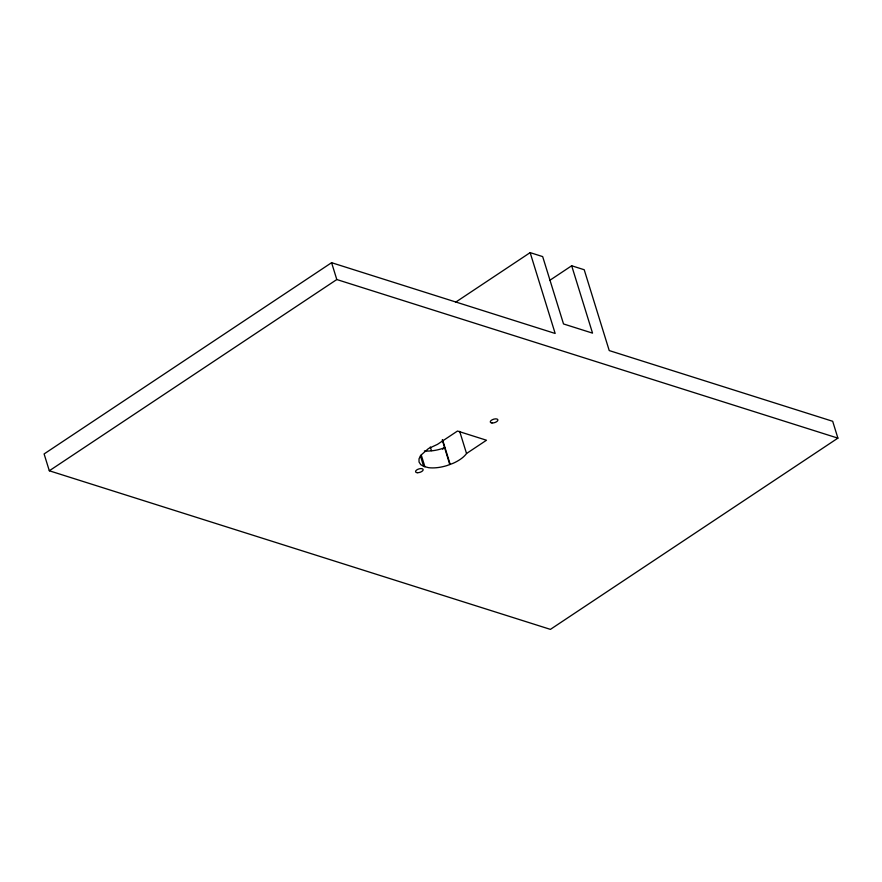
<?xml version="1.0" encoding="UTF-8"?>
<svg xmlns="http://www.w3.org/2000/svg" width="882" height="882" viewBox="0 0 882 882"><rect width="100%" height="100%" fill="white"/><g stroke="black" fill="none" stroke-linecap="round" stroke-linejoin="round"><path stroke-width="1.32" d="M455.696 302.151L530.148 252.627L555.164 333.462L331.588 262.693L44.1 453.943L49.315 470.779L550.412 629.373L837.9 438.133L832.685 421.287L609.23 350.573L584.215 269.738L571.679 265.769L549.883 280.278M49.315 470.779L336.803 279.539L837.9 438.133M442.543 449.159L444.969 447.549L441.684 448.762A25.699 11.631 -17.2 0 1 424.396 450.945M466.534 453.502L486.489 440.228L457.482 431.044L437.45 444.374L428.465 448.563L420.681 455.41L419.027 458.849L419.038 461.992L420.725 464.616L423.669 466.369L428.564 467.669A25.699 11.631 -17.2 0 0 446.898 465.608L453.15 463.282A25.699 11.631 -17.2 0 0 466.534 453.502L459.676 431.364M530.148 252.627L542.673 256.596L563.521 323.948L592.539 333.131L571.679 265.769M442.543 439.721L450.184 464.384M442.257 439.92L449.765 464.538M430.306 446.953L431.441 450.636M421.287 455.101L424.892 466.754M420.46 456.005L423.669 466.369M331.588 262.693L336.803 279.539M491.969 422.974A3.958 1.786 -17.2 0 0 497.9 420.13A3.958 1.786 -17.2 0 0 492.421 419.667A3.958 1.786 -17.2 0 0 491.969 422.974M417.23 472.697A3.958 1.786 -17.2 0 0 423.162 469.863A3.958 1.786 -17.2 0 0 417.682 469.389A3.958 1.786 -17.2 0 0 417.23 472.697"/></g></svg>
